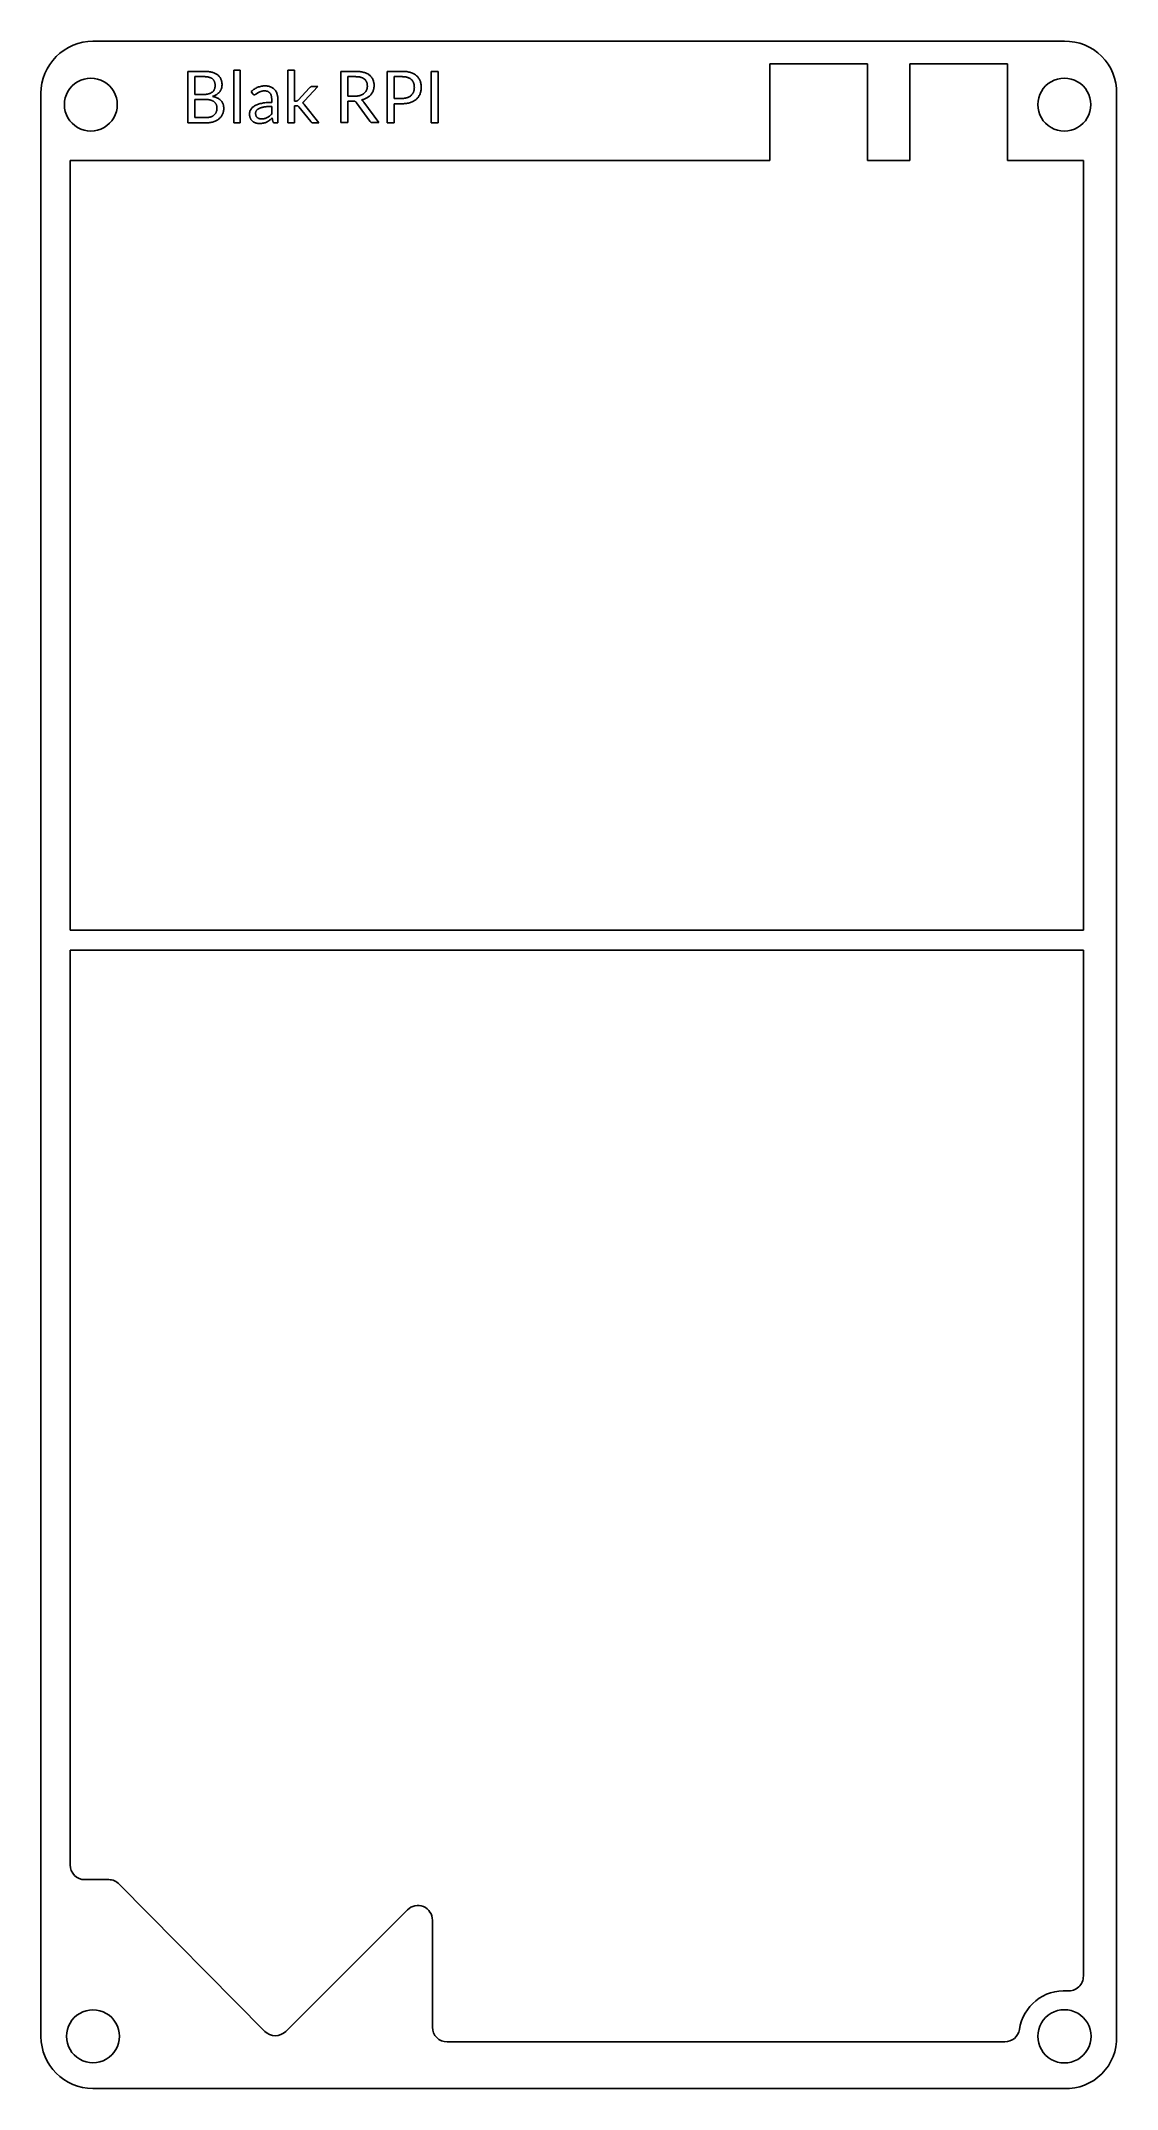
# Model space of a CAD drawing. Extents: x 5 to 78, y 154 to 293.
import ezdxf

# ---------------------------------------------------------------- set-up
doc = ezdxf.new("R2010")
doc.units = 0
doc.layers.get('0').update_dxf_attribs({"linetype": 'CONTINUOUS'})

msp = doc.modelspace()

# ---------------------------------------------------------------- linework, layer by layer
at = {"color": 1}
for p, q in [((74.790594, 293.391286), (8.750594, 293.391286)), ((54.766242, 291.869857), (54.825233, 291.868535)), ((54.766242, 285.292022), (54.766242, 291.869857)), ((54.825233, 291.86841), (61.40278, 291.86841)), ((61.40278, 291.86841), (61.40278, 285.292022)), ((64.280201, 285.292022), (64.280201, 291.85135)), ((64.280201, 291.85135), (64.339192, 291.850027)), ((64.339192, 291.849903), (70.916737, 291.849903)), ((70.916737, 291.849903), (70.916737, 285.292022)), ((5.216631, 289.857323), (5.216631, 157.774628)), ((78.331012, 157.788625), (78.331012, 289.852796)), ((10.407208, 289.088592), (10.407208, 289.088592)), ((76.58377, 289.088592), (76.58377, 289.088592)), ((7.202268, 285.292022), (54.766242, 285.292022)), ((7.202268, 232.975191), (7.202268, 285.292022)), ((61.40278, 285.292022), (64.280201, 285.292022)), ((70.916737, 285.292022), (76.095572, 285.292022)), ((76.095572, 232.975191), (76.095572, 285.292022)), ((7.202268, 232.975191), (76.095572, 232.975191)), ((76.079742, 231.616979), (7.202268, 231.616979)), ((7.202268, 231.616979), (7.202268, 169.436694)), ((76.079723, 170.767972), (76.079742, 231.616979)), ((76.079723, 170.767972), (76.079723, 161.877734)), ((8.202269, 168.436701), (9.823516, 168.436701)), ((20.438711, 158.122767), (10.534621, 168.139786)), ((30.123818, 166.385651), (21.85692, 158.118745)), ((31.830925, 165.678552), (31.830925, 158.407617)), ((10.550594, 157.788625), (10.550594, 157.788625)), ((32.830926, 157.407625), (70.738262, 157.407625)), ((76.600431, 157.788625), (76.600431, 157.788625)), ((8.750594, 154.240668), (74.78377, 154.240668))]:
    msp.add_line(p, q, dxfattribs=at)
at = {"color": 5}
for p, q in [((15.195368, 291.347038), (16.303141, 291.347038)), ((15.195368, 287.847037), (15.195368, 291.347038)), ((15.665821, 290.988062), (15.665821, 289.776524)), ((16.303141, 290.988062), (15.665821, 290.988062)), ((18.317464, 291.436782), (18.748653, 291.436782)), ((18.317464, 287.847037), (18.317464, 291.436782)), ((18.748653, 291.436782), (18.748653, 287.847037)), ((22.007468, 291.436782), (22.441464, 291.436782)), ((22.007468, 287.847037), (22.007468, 291.436782)), ((22.441464, 291.436782), (22.441464, 289.327807)), ((25.609132, 291.347038), (26.590702, 291.347038)), ((25.609132, 287.869474), (25.609132, 291.347038)), ((26.590702, 290.988062), (26.076778, 290.988062)), ((26.076778, 290.988062), (26.076778, 289.66645)), ((28.750157, 287.847037), (28.750157, 291.347038)), ((28.750157, 291.347038), (29.775198, 291.347038)), ((29.217805, 290.988062), (29.217805, 289.507295)), ((29.775198, 290.988062), (29.217805, 290.988062)), ((31.750958, 287.847037), (31.750958, 291.347038)), ((31.750958, 291.347038), (32.22071, 291.347038)), ((32.22071, 291.347038), (32.22071, 287.847037)), ((15.665821, 289.776524), (16.286314, 289.776524)), ((19.590703, 289.840326), (19.512878, 289.979148)), ((22.702981, 289.395815), (23.478421, 290.227345)), ((24.040722, 290.314986), (23.136977, 289.345336)), ((23.648093, 290.314986), (24.040722, 290.314986)), ((26.076778, 289.66645), (26.568966, 289.66645)), ((15.665821, 289.437882), (15.665821, 288.206011)), ((16.414621, 289.437882), (15.665821, 289.437882)), ((15.665821, 288.206011), (16.416724, 288.206011)), ((20.903904, 289.238063), (20.903904, 289.432275)), ((20.903904, 288.448599), (20.903904, 288.968834)), ((20.983829, 287.946597), (20.935453, 288.182174)), ((21.328081, 289.424562), (21.328081, 287.841428)), ((22.441464, 289.327807), (22.552941, 289.327807)), ((22.441464, 289.013704), (22.441464, 287.847037)), ((22.562757, 289.013704), (22.441464, 289.013704)), ((23.551338, 287.931172), (22.744348, 288.931673)), ((23.141885, 289.062782), (24.101018, 287.847037)), ((26.076778, 289.327807), (26.076778, 287.869474)), ((26.433651, 289.327807), (26.076778, 289.327807)), ((27.569467, 287.969735), (26.668526, 289.21773)), ((27.162816, 289.25489), (28.175236, 287.869474)), ((29.217805, 289.507295), (29.775198, 289.507295)), ((29.217805, 289.148319), (29.217805, 287.847037)), ((29.775198, 289.148319), (29.217805, 289.148319)), ((16.424437, 287.847037), (15.195368, 287.847037)), ((18.748653, 287.847037), (18.317464, 287.847037)), ((21.328081, 287.841428), (21.136674, 287.841428)), ((22.441464, 287.847037), (22.007468, 287.847037)), ((24.101018, 287.847037), (23.713297, 287.847037)), ((26.076778, 287.869474), (25.609132, 287.869474)), ((28.175236, 287.869474), (27.758771, 287.869474)), ((29.217805, 287.847037), (28.750157, 287.847037)), ((32.22071, 287.847037), (31.750958, 287.847037))]:
    msp.add_line(p, q, dxfattribs=at)
at = {"color": 1}
for points in [[(6.251705, 292.356212), (5.588958, 291.693465), (5.216631, 290.794588), (5.216631, 289.857323)], [(8.750594, 293.391286), (7.813329, 293.391286), (6.914451, 293.018959), (6.251705, 292.356212)], [(77.318868, 292.380519), (76.649881, 293.049141), (75.736143, 293.414441), (74.790594, 293.391286)], [(78.331012, 289.852796), (78.353652, 290.798357), (77.987855, 291.711897), (77.318868, 292.380519)], [(9.507208, 290.647438), (8.950286, 290.968977), (8.26413, 290.968977), (7.707208, 290.647438)], [(75.68377, 290.647438), (75.126848, 290.968977), (74.440692, 290.968977), (73.88377, 290.647438)], [(7.707208, 290.647438), (7.150286, 290.325899), (6.807208, 289.73167), (6.807208, 289.088592)], [(10.407208, 289.088592), (10.407208, 289.73167), (10.06413, 290.325899), (9.507208, 290.647438)], [(73.88377, 290.647438), (73.326848, 290.325899), (72.98377, 289.73167), (72.98377, 289.088592)], [(76.58377, 289.088592), (76.58377, 289.73167), (76.240692, 290.325899), (75.68377, 290.647438)], [(6.807208, 289.088592), (6.807208, 288.445514), (7.150286, 287.851285), (7.707208, 287.529746)], [(9.507208, 287.529746), (10.06413, 287.851285), (10.407208, 288.445514), (10.407208, 289.088592)], [(72.98377, 289.088592), (72.98377, 288.445514), (73.326848, 287.851285), (73.88377, 287.529746)], [(75.68377, 287.529746), (76.240692, 287.851285), (76.58377, 288.445514), (76.58377, 289.088592)], [(7.707208, 287.529746), (8.26413, 287.208207), (8.950286, 287.208207), (9.507208, 287.529746)], [(73.88377, 287.529746), (74.440692, 287.208207), (75.126848, 287.208207), (75.68377, 287.529746)], [(7.202268, 169.436694), (7.202272, 168.884412), (7.649987, 168.436701), (8.202269, 168.436701)], [(10.534621, 168.139786), (10.34677, 168.329781), (10.090698, 168.436701), (9.823516, 168.436701)], [(31.213605, 166.602426), (30.839931, 166.757205), (30.409815, 166.671649), (30.123818, 166.385651)], [(31.830925, 165.678552), (31.830922, 166.083014), (31.587279, 166.447647), (31.213605, 166.602426)], [(75.761436, 161.146118), (75.964437, 161.335271), (76.079722, 161.600266), (76.079723, 161.877734)], [(75.009192, 160.880228), (73.398726, 160.994099), (71.970589, 159.852593), (71.726795, 158.25662)], [(75.009192, 160.880228), (75.285969, 160.860658), (75.558435, 160.956964), (75.761436, 161.146118)], [(7.850594, 159.34747), (7.293672, 159.025931), (6.950594, 158.431703), (6.950594, 157.788625)], [(9.650594, 159.34747), (9.093672, 159.669009), (8.407516, 159.669009), (7.850594, 159.34747)], [(10.550594, 157.788625), (10.550594, 158.431703), (10.207516, 159.025931), (9.650594, 159.34747)], [(73.885675, 159.35599), (73.325709, 159.032693), (72.980756, 158.435217), (72.980756, 157.788625)], [(75.695512, 159.35599), (75.135547, 159.679286), (74.445641, 159.679286), (73.885675, 159.35599)], [(76.600431, 157.788625), (76.600431, 158.435217), (76.255478, 159.032693), (75.695512, 159.35599)], [(5.216631, 157.774628), (5.216632, 155.822875), (6.798841, 154.240668), (8.750594, 154.240668)], [(6.950594, 157.788625), (6.950594, 157.145546), (7.293672, 156.551318), (7.850594, 156.229779)], [(9.650594, 156.229779), (10.207516, 156.551318), (10.550594, 157.145546), (10.550594, 157.788625)], [(20.438711, 158.122767), (20.625879, 157.933479), (20.880793, 157.826629), (21.14699, 157.825884)], [(21.14699, 157.825884), (21.413187, 157.825139), (21.668696, 157.930561), (21.85692, 158.118798)], [(31.830925, 158.407617), (31.83093, 157.855335), (32.278644, 157.407624), (32.830926, 157.407625)], [(70.738262, 157.407625), (71.232237, 157.407624), (71.652203, 157.768309), (71.726795, 158.25662)], [(72.980756, 157.788625), (72.980756, 157.142032), (73.325709, 156.544556), (73.885675, 156.221259)], [(75.695512, 156.221259), (76.255478, 156.544556), (76.600431, 157.142032), (76.600431, 157.788625)], [(77.332872, 155.239322), (78.006289, 155.912874), (78.368075, 156.836895), (78.331012, 157.788625)], [(7.850594, 156.229779), (8.407516, 155.90824), (9.093672, 155.90824), (9.650594, 156.229779)], [(73.885675, 156.221259), (74.445641, 155.897963), (75.135547, 155.897963), (75.695512, 156.221259)], [(74.78377, 154.240668), (75.735507, 154.203797), (76.659455, 154.565769), (77.332872, 155.239322)]]:
    msp.add_open_spline(points, degree=3, dxfattribs=at)
at = {"color": 5}
for points in [[(16.303141, 291.347038), (16.354581, 291.346244), (16.406024, 291.345451), (16.457388, 291.342831)], [(16.397103, 290.985975), (16.365821, 290.987562), (16.334486, 290.987827), (16.303152, 290.988091)], [(16.484042, 290.978963), (16.455126, 290.982085), (16.426135, 290.984572), (16.397103, 290.985975)], [(16.457388, 291.342831), (16.505397, 291.34045), (16.553339, 291.336402), (16.601117, 291.330899)], [(16.565372, 290.967745), (16.538411, 290.972454), (16.51126, 290.976), (16.484042, 290.978963)], [(16.639691, 290.951605), (16.615138, 290.958008), (16.590344, 290.963353), (16.565372, 290.967745)], [(16.601117, 291.330899), (16.645266, 291.325845), (16.689277, 291.319522), (16.73293, 291.311267)], [(16.708401, 290.930571), (16.685832, 290.938614), (16.662879, 290.945573), (16.639691, 290.951605)], [(16.73293, 291.311267), (16.773708, 291.303567), (16.814176, 291.294174), (16.854223, 291.283223)], [(16.854223, 291.283223), (16.891598, 291.27301), (16.928608, 291.261448), (16.965002, 291.248166)], [(16.965002, 291.248166), (16.999056, 291.235731), (17.032571, 291.221787), (17.06526, 291.2061)], [(17.06526, 291.2061), (17.096015, 291.191336), (17.126038, 291.175022), (17.155004, 291.15702)], [(17.155004, 291.15702), (17.182381, 291.140007), (17.208812, 291.121486), (17.234231, 291.101632)], [(17.234231, 291.101632), (17.258784, 291.08245), (17.282401, 291.062021), (17.304343, 291.039934)], [(17.304343, 291.039934), (17.325721, 291.018423), (17.345499, 290.995335), (17.363938, 290.971224)], [(17.363938, 290.971224), (17.382273, 290.947253), (17.399275, 290.922271), (17.41442, 290.896204)], [(26.590702, 291.347038), (26.643785, 291.346244), (26.696866, 291.345715), (26.749857, 291.342831)], [(26.68887, 290.985247), (26.656168, 290.986834), (26.623441, 290.987364), (26.590712, 290.988052)], [(26.780715, 290.978235), (26.750195, 290.981622), (26.719543, 290.983818), (26.68887, 290.985247)], [(26.749857, 291.342831), (26.799273, 291.340185), (26.848607, 291.335899), (26.897793, 291.330211)], [(26.866252, 290.965615), (26.837899, 290.970827), (26.809364, 290.97506), (26.780715, 290.978235)], [(26.945479, 290.948099), (26.919312, 290.954952), (26.892861, 290.96072), (26.866252, 290.965615)], [(26.897793, 291.330211), (26.943582, 291.324919), (26.989244, 291.318463), (27.034511, 291.309864)], [(27.034511, 291.309864), (27.076728, 291.301847), (27.118604, 291.291952), (27.160011, 291.280419)], [(27.160011, 291.280419), (27.198828, 291.269597), (27.237235, 291.257321), (27.274996, 291.243258)], [(27.274996, 291.243258), (27.310236, 291.230135), (27.344915, 291.215493), (27.378763, 291.199088)], [(27.378763, 291.199088), (27.410974, 291.183478), (27.44243, 291.166277), (27.472711, 291.147204)], [(27.472711, 291.147204), (27.501644, 291.128974), (27.529504, 291.109056), (27.556145, 291.087609)], [(27.556145, 291.087609), (27.581677, 291.067051), (27.606101, 291.045101), (27.629062, 291.021704)], [(27.629062, 291.021704), (27.651578, 290.998738), (27.672718, 290.974407), (27.692165, 290.948787)], [(29.775198, 291.347038), (29.828276, 291.34598), (29.881354, 291.345186), (29.93435, 291.342117)], [(29.875467, 290.985247), (29.842087, 290.987099), (29.808646, 290.987628), (29.775208, 290.988052)], [(29.969418, 290.976145), (29.938242, 290.980458), (29.906881, 290.983474), (29.875467, 290.985247)], [(29.93435, 291.342117), (29.984041, 291.339339), (30.033661, 291.334788), (30.08299, 291.328094)], [(30.056357, 290.96072), (30.027584, 290.966964), (29.99858, 290.972124), (29.969418, 290.976145)], [(30.136986, 290.939686), (30.110464, 290.947967), (30.083511, 290.95482), (30.056357, 290.96072)], [(30.08299, 291.328094), (30.12934, 291.321823), (30.175433, 291.313648), (30.22111, 291.303541)], [(30.22111, 291.303541), (30.263859, 291.294095), (30.306245, 291.282983), (30.348013, 291.269888)], [(30.348013, 291.269888), (30.387671, 291.257453), (30.426771, 291.243205), (30.465101, 291.227118)], [(30.465101, 291.227118), (30.501164, 291.211984), (30.536541, 291.195215), (30.570969, 291.176639)], [(30.570969, 291.176639), (30.604042, 291.158779), (30.636236, 291.139277), (30.667023, 291.117745)], [(30.667023, 291.117745), (30.696614, 291.097055), (30.724906, 291.074491), (30.751859, 291.050438)], [(30.751859, 291.050438), (30.778265, 291.026863), (30.803384, 291.001868), (30.826879, 290.975418)], [(30.826879, 290.975418), (30.849977, 290.949409), (30.871525, 290.921974), (30.891382, 290.893386)], [(16.286314, 289.776524), (16.318357, 289.777054), (16.350401, 289.777583), (16.382368, 289.779329)], [(16.382368, 289.779329), (16.412123, 289.781181), (16.441809, 289.784039), (16.471411, 289.787743)], [(16.471411, 289.787743), (16.499144, 289.791209), (16.526801, 289.795363), (16.554143, 289.801078)], [(16.554143, 289.801078), (16.579676, 289.806396), (16.604914, 289.81309), (16.629864, 289.82071)], [(16.629864, 289.82071), (16.653545, 289.827959), (16.676976, 289.836056), (16.699976, 289.845237)], [(16.699976, 289.845237), (16.721434, 289.853809), (16.742548, 289.863334), (16.763077, 289.873984)], [(16.770099, 290.90533), (16.749938, 290.914722), (16.729337, 290.92311), (16.708401, 290.930571)], [(16.763077, 289.873984), (16.782788, 289.884197), (16.801994, 289.895441), (16.820568, 289.907636)], [(16.825487, 290.875884), (16.807627, 290.886785), (16.789067, 290.896495), (16.770099, 290.90533)], [(16.820568, 289.907636), (16.838057, 289.919119), (16.854977, 289.931449), (16.871051, 289.944797)], [(16.874567, 290.841528), (16.85893, 290.853963), (16.842534, 290.865473), (16.825487, 290.875884)], [(16.871051, 289.944797), (16.88682, 289.957894), (16.901769, 289.972001), (16.915921, 289.986863)], [(16.954484, 289.670654), (16.928158, 289.660679), (16.901359, 289.652001), (16.874556, 289.643312)], [(16.874556, 289.643312), (16.905486, 289.636645), (16.936416, 289.629951), (16.967105, 289.622278)], [(16.918035, 290.802266), (16.904462, 290.816316), (16.889868, 290.829368), (16.874567, 290.841528)], [(16.915921, 289.986863), (16.929653, 290.001283), (16.94265, 290.01643), (16.954484, 290.032437)], [(16.955196, 290.758094), (16.943766, 290.773599), (16.93141, 290.788421), (16.918035, 290.802266)], [(16.954484, 290.032437), (16.966364, 290.048498), (16.97708, 290.065428), (16.986734, 290.082917)], [(17.028803, 289.702206), (17.004356, 289.690908), (16.979641, 289.680192), (16.954484, 289.670654)], [(16.986745, 290.709017), (16.977299, 290.726029), (16.966743, 290.742415), (16.955196, 290.758094)], [(16.967105, 289.622278), (16.996095, 289.615028), (17.024874, 289.606852), (17.053341, 289.597724)], [(16.986734, 290.082917), (16.996392, 290.100406), (17.005017, 290.118451), (17.01269, 290.136903)], [(17.012701, 290.65433), (17.005186, 290.673062), (16.996561, 290.691372), (16.986745, 290.709017)], [(17.01269, 290.136903), (17.020469, 290.155688), (17.027242, 290.1749), (17.03301, 290.194397)], [(17.033021, 290.594031), (17.027279, 290.614457), (17.020585, 290.634632), (17.012701, 290.65433)], [(17.097513, 289.736562), (17.075076, 289.724232), (17.05206, 289.712961), (17.028803, 289.702206)], [(17.03301, 290.194397), (17.038963, 290.214452), (17.043858, 290.234825), (17.047721, 290.255394)], [(17.047731, 290.529529), (17.043948, 290.551251), (17.038974, 290.572791), (17.033021, 290.594031)], [(17.047721, 290.255394), (17.05161, 290.276031), (17.054441, 290.296875), (17.056135, 290.317793)], [(17.056145, 290.459417), (17.054558, 290.482912), (17.05178, 290.506333), (17.047731, 290.529529)], [(17.053341, 289.597724), (17.080521, 289.58902), (17.107416, 289.579442), (17.13397, 289.56898)], [(17.056135, 290.317793), (17.057987, 290.339701), (17.058516, 290.361703), (17.058939, 290.383698)], [(17.05895, 290.383696), (17.058421, 290.408963), (17.057891, 290.434218), (17.056145, 290.459417)], [(17.161314, 289.775122), (17.140545, 289.761443), (17.119296, 289.748516), (17.097513, 289.736562)], [(17.13397, 289.56898), (17.159105, 289.559085), (17.183931, 289.548395), (17.208289, 289.536727)], [(17.220208, 289.817191), (17.201158, 289.802374), (17.18147, 289.788399), (17.161314, 289.775122)], [(17.273495, 289.862062), (17.256271, 289.846478), (17.238541, 289.831447), (17.220208, 289.817191)], [(17.321872, 289.909036), (17.306341, 289.892764), (17.290164, 289.877151), (17.273495, 289.862062)], [(17.36534, 289.958817), (17.351661, 289.94154), (17.337082, 289.924979), (17.321872, 289.909036)], [(17.403202, 290.0114), (17.391349, 289.993356), (17.378754, 289.975745), (17.36534, 289.958817)], [(17.436153, 290.066087), (17.425887, 290.047434), (17.414907, 290.029194), (17.403202, 290.0114)], [(17.41442, 290.896204), (17.429766, 290.869799), (17.443183, 290.842303), (17.455084, 290.814173)], [(17.464199, 290.12288), (17.455785, 290.103512), (17.44634, 290.084597), (17.436153, 290.066087)], [(17.455084, 290.814173), (17.467202, 290.78555), (17.477732, 290.756282), (17.486636, 290.726532)], [(17.486636, 290.181773), (17.479968, 290.161824), (17.472586, 290.142139), (17.464199, 290.12288)], [(17.486636, 290.726532), (17.495737, 290.696116), (17.503172, 290.665196), (17.509072, 290.633983)], [(17.516782, 290.304469), (17.510591, 290.262847), (17.500008, 290.221771), (17.486636, 290.181773)], [(17.509072, 290.633983), (17.515263, 290.601286), (17.519761, 290.568266), (17.522381, 290.535125)], [(17.526598, 290.431373), (17.524746, 290.388887), (17.523026, 290.3464), (17.516782, 290.304469)], [(17.522381, 290.535125), (17.525132, 290.500623), (17.525847, 290.465992), (17.526588, 290.43136)], [(19.512878, 289.979148), (19.546925, 290.009718), (19.580974, 290.040288), (19.616643, 290.068892)], [(19.613838, 289.808777), (19.605318, 289.81862), (19.598016, 289.829468), (19.590713, 289.840326)], [(19.642585, 289.782822), (19.631922, 289.790256), (19.622265, 289.799014), (19.613838, 289.808777)], [(19.616643, 290.068892), (19.651247, 290.096644), (19.687379, 290.122547), (19.724616, 290.146716)], [(19.678341, 289.765306), (19.665641, 289.768931), (19.653549, 289.775175), (19.642585, 289.782822)], [(19.719007, 289.759697), (19.705222, 289.760755), (19.691443, 289.761549), (19.678341, 289.765306)], [(19.775096, 289.769539), (19.757237, 289.763666), (19.738118, 289.761708), (19.719007, 289.759723)], [(19.724616, 290.146716), (19.760748, 290.170185), (19.797922, 290.191994), (19.836093, 290.21192)], [(19.831886, 289.799689), (19.813842, 289.787756), (19.795271, 289.776167), (19.775096, 289.769539)], [(19.894288, 289.842456), (19.873545, 289.828195), (19.853103, 289.81372), (19.831886, 289.799689)], [(19.836093, 290.21192), (19.873741, 290.231579), (19.912359, 290.24938), (19.95178, 290.265207)], [(19.967205, 289.890134), (19.942413, 289.874973), (19.918162, 289.858871), (19.894288, 289.842456)], [(19.95178, 290.265207), (19.991237, 290.281056), (20.031501, 290.294909), (20.072371, 290.306572)], [(20.053443, 289.937809), (20.023998, 289.923204), (19.995251, 289.907279), (19.967205, 289.890134)], [(20.153702, 289.980576), (20.119433, 289.968458), (20.086013, 289.953957), (20.053443, 289.937809)], [(20.072371, 290.306572), (20.114136, 290.318478), (20.156538, 290.328109), (20.199276, 290.33602)], [(20.210492, 289.998092), (20.191336, 289.993065), (20.172387, 289.987165), (20.153702, 289.980576)], [(20.199276, 290.33602), (20.24361, 290.344222), (20.288306, 290.350572), (20.33319, 290.35425)], [(20.274296, 290.0114), (20.252812, 290.00812), (20.231516, 290.003595), (20.210492, 289.998092)], [(20.343707, 290.018412), (20.320477, 290.017089), (20.297286, 290.014919), (20.274296, 290.0114)], [(20.33319, 290.35425), (20.379563, 290.358034), (20.426138, 290.358933), (20.472712, 290.359859)], [(20.419428, 290.021216), (20.394187, 290.020687), (20.368927, 290.019893), (20.343707, 290.018412)], [(20.477618, 290.019129), (20.45825, 290.020452), (20.438843, 290.020981), (20.419425, 290.021245)], [(20.472712, 290.359859), (20.506172, 290.359065), (20.539628, 290.358272), (20.572974, 290.355652)], [(20.532305, 290.012117), (20.514234, 290.015451), (20.495946, 290.017779), (20.477618, 290.019129)], [(20.582787, 290.000211), (20.566145, 290.005), (20.549317, 290.008995), (20.532305, 290.012117)], [(20.572974, 290.355652), (20.604703, 290.353271), (20.636331, 290.348958), (20.667626, 290.343032)], [(20.629761, 289.984072), (20.614442, 289.990342), (20.598707, 289.995634), (20.582787, 290.000211)], [(20.67323, 289.963037), (20.659207, 289.970948), (20.644668, 289.977986), (20.629761, 289.984072)], [(20.667626, 290.343032), (20.697439, 290.337396), (20.726948, 290.330147), (20.755965, 290.321309)], [(20.713195, 289.937082), (20.700416, 289.946554), (20.687081, 289.955205), (20.67323, 289.963037)], [(20.748953, 289.906932), (20.737709, 289.917727), (20.725723, 289.927781), (20.713195, 289.937082)], [(20.781203, 289.871878), (20.771123, 289.884181), (20.760407, 289.895928), (20.748953, 289.906932)], [(20.755965, 290.321309), (20.78405, 290.312737), (20.811675, 290.302656), (20.838697, 290.29116)], [(20.80995, 289.832613), (20.801113, 289.846213), (20.791482, 289.85932), (20.781203, 289.871878)], [(20.835192, 289.788444), (20.827598, 289.803631), (20.819184, 289.818392), (20.80995, 289.832613)], [(20.856226, 289.740067), (20.850061, 289.756551), (20.843076, 289.772709), (20.835192, 289.788444)], [(20.838697, 290.29116), (20.864785, 290.280074), (20.890294, 290.267665), (20.91512, 290.254002)], [(20.873054, 289.687482), (20.868185, 289.705235), (20.862682, 289.722822), (20.856226, 289.740067)], [(20.886362, 289.630691), (20.882605, 289.649768), (20.878186, 289.668723), (20.873054, 289.687482)], [(20.896178, 289.568993), (20.893532, 289.589684), (20.890384, 289.610255), (20.886362, 289.630691)], [(20.901787, 289.503088), (20.900729, 289.525101), (20.89885, 289.547102), (20.896178, 289.568993)], [(20.91512, 290.254002), (20.939514, 290.240588), (20.963221, 290.225914), (20.985933, 290.20983)], [(20.985933, 290.20983), (21.008184, 290.194061), (21.029494, 290.17694), (21.049737, 290.158649)], [(21.049737, 290.158649), (21.069978, 290.140366), (21.08917, 290.120901), (21.107228, 290.100456)], [(21.107228, 290.100456), (21.125405, 290.079872), (21.142434, 290.058292), (21.158409, 290.035954)], [(21.158409, 290.035954), (21.174575, 290.013358), (21.189638, 289.990011), (21.203283, 289.965842)], [(21.203283, 289.965842), (21.217358, 289.940892), (21.229924, 289.915081), (21.241142, 289.888718)], [(21.241142, 289.888718), (21.252757, 289.861421), (21.262944, 289.833532), (21.271992, 289.805285)], [(21.271992, 289.805285), (21.281385, 289.775956), (21.289587, 289.74624), (21.296519, 289.716242)], [(21.296519, 289.716242), (21.30361, 289.685648), (21.309404, 289.654761), (21.314035, 289.623693)], [(21.314035, 289.623693), (21.31885, 289.591364), (21.322422, 289.558838), (21.324565, 289.526237)], [(23.478421, 290.227345), (23.490301, 290.239569), (23.502155, 290.251793), (23.514881, 290.263104)], [(23.514881, 290.263104), (23.526232, 290.273211), (23.538244, 290.282604), (23.551338, 290.290446)], [(23.551338, 290.290446), (23.564673, 290.298463), (23.57913, 290.304866), (23.594108, 290.308676)], [(23.594108, 290.308676), (23.611623, 290.313147), (23.629856, 290.314073), (23.648093, 290.314999)], [(26.568966, 289.66645), (26.602417, 289.666714), (26.635869, 289.667244), (26.669227, 289.669254)], [(26.669227, 289.669254), (26.700411, 289.671106), (26.731513, 289.674705), (26.762477, 289.67907)], [(26.762477, 289.67907), (26.791862, 289.683224), (26.821125, 289.688172), (26.850115, 289.694496)], [(26.850115, 289.694496), (26.877542, 289.700475), (26.904722, 289.707645), (26.931445, 289.716244)], [(26.931445, 289.716244), (26.956872, 289.72442), (26.981878, 289.733839), (27.006465, 289.74429)], [(27.018395, 290.925663), (26.994451, 290.934235), (26.970085, 290.941644), (26.945479, 290.948099)], [(27.006465, 289.74429), (27.029854, 289.754239), (27.052873, 289.765086), (27.075178, 289.777241)], [(27.085002, 290.898321), (27.063226, 290.908454), (27.040999, 290.917582), (27.018395, 290.925663)], [(27.075178, 289.777241), (27.096371, 289.788777), (27.11691, 289.801504), (27.136876, 289.815103)], [(27.146001, 290.866068), (27.12629, 290.877948), (27.105864, 290.888611), (27.085002, 290.898321)], [(27.136876, 289.815103), (27.156323, 289.828359), (27.175232, 289.842443), (27.192965, 289.857871)], [(27.199987, 290.828907), (27.182762, 290.842375), (27.164715, 290.854784), (27.146001, 290.866068)], [(27.192965, 289.857871), (27.210295, 289.872952), (27.226495, 289.889292), (27.242042, 289.906247)], [(27.247662, 290.786841), (27.232607, 290.801764), (27.216687, 290.815842), (27.199987, 290.828907)], [(27.242042, 289.906247), (27.257441, 289.923022), (27.272186, 289.940415), (27.285513, 289.958833)], [(27.289731, 290.739867), (27.276713, 290.756377), (27.262606, 290.772038), (27.247662, 290.786841)], [(27.285513, 289.958833), (27.29861, 289.976957), (27.310358, 289.996062), (27.321269, 290.015623)], [(27.324786, 290.688683), (27.314282, 290.70649), (27.302534, 290.723608), (27.289731, 290.739867)], [(27.321269, 290.015623), (27.332329, 290.035467), (27.342568, 290.055742), (27.351419, 290.07662)], [(27.353533, 290.631893), (27.345092, 290.651367), (27.335567, 290.670403), (27.324786, 290.688683)], [(27.351419, 290.07662), (27.360414, 290.09784), (27.367981, 290.119697), (27.374543, 290.141824)], [(27.375969, 290.570896), (27.369646, 290.59164), (27.362158, 290.611999), (27.353533, 290.631893)], [(27.443277, 289.585821), (27.418406, 289.569178), (27.392913, 289.553518), (27.366854, 289.538844)], [(27.374543, 290.141824), (27.381264, 290.164446), (27.386926, 290.187367), (27.391371, 290.210534)], [(27.392082, 290.50429), (27.387955, 290.52678), (27.38261, 290.549034), (27.375969, 290.570896)], [(27.391371, 290.210534), (27.395948, 290.234399), (27.399202, 290.258537), (27.401187, 290.282752)], [(27.401184, 290.433477), (27.399332, 290.45721), (27.396369, 290.480866), (27.392082, 290.50429)], [(27.404703, 290.357756), (27.403909, 290.383024), (27.403115, 290.408283), (27.401184, 290.433477)], [(27.401187, 290.282752), (27.403303, 290.307702), (27.403965, 290.332737), (27.404706, 290.357772)], [(27.51409, 289.637703), (27.491335, 289.619288), (27.467613, 289.602095), (27.443277, 289.585821)], [(27.577891, 289.694493), (27.557413, 289.674702), (27.536217, 289.65562), (27.51409, 289.637703)], [(27.636084, 289.75549), (27.617669, 289.73427), (27.598113, 289.714032), (27.577891, 289.694493)], [(27.687969, 289.821398), (27.671644, 289.79867), (27.654419, 289.776601), (27.636084, 289.75549)], [(27.73354, 289.890809), (27.719385, 289.867023), (27.704119, 289.84389), (27.687969, 289.821398)], [(27.692165, 290.948787), (27.711347, 290.92352), (27.728876, 290.897022), (27.744748, 290.869561)], [(27.772802, 289.964426), (27.760922, 289.939264), (27.747772, 289.914708), (27.73354, 289.890809)], [(27.744748, 290.869561), (27.760702, 290.841941), (27.774985, 290.813352), (27.787515, 290.784023)], [(27.805055, 290.042251), (27.79553, 290.015819), (27.784814, 289.989824), (27.772802, 289.964426)], [(27.787515, 290.784023), (27.800215, 290.7543), (27.811116, 290.72382), (27.820469, 290.692877)], [(27.830296, 290.123581), (27.823126, 290.096109), (27.814685, 290.068963), (27.805055, 290.042251)], [(27.820469, 290.692877), (27.830074, 290.661064), (27.838038, 290.628761), (27.844308, 290.596122)], [(27.848526, 290.208414), (27.843604, 290.179895), (27.837598, 290.151571), (27.830296, 290.123581)], [(27.844308, 290.596122), (27.850817, 290.562281), (27.855474, 290.528081), (27.858331, 290.49376)], [(27.859744, 290.296055), (27.857363, 290.266702), (27.853553, 290.237458), (27.848526, 290.208414)], [(27.858331, 290.49376), (27.861294, 290.458088), (27.862273, 290.422288), (27.863226, 290.386487)], [(27.863236, 290.3865), (27.862707, 290.356314), (27.862178, 290.326128), (27.859744, 290.296055)], [(30.050036, 289.538119), (30.077055, 289.544919), (30.103665, 289.553333), (30.129964, 289.562672)], [(30.129964, 289.562672), (30.155205, 289.571615), (30.180137, 289.581378), (30.204283, 289.592819)], [(30.211305, 290.912341), (30.187016, 290.922713), (30.16219, 290.931814), (30.136986, 290.939686)], [(30.204283, 289.592819), (30.227328, 289.603746), (30.249648, 289.616182), (30.27159, 289.629279)], [(30.278612, 290.87939), (30.256837, 290.89164), (30.234297, 290.902541), (30.211305, 290.912341)], [(30.27159, 289.629279), (30.292783, 289.641926), (30.313601, 289.655155), (30.333289, 289.669942)], [(30.339609, 290.840126), (30.32011, 290.85444), (30.299702, 290.867539), (30.278612, 290.87939)], [(30.333289, 289.669942), (30.352497, 289.684362), (30.370619, 289.700264), (30.387978, 289.716919)], [(30.394299, 290.794554), (30.377048, 290.810852), (30.358755, 290.826076), (30.339609, 290.840126)], [(30.387978, 289.716919), (30.405176, 289.733429), (30.421625, 289.750661), (30.437055, 289.768801)], [(30.441974, 290.744074), (30.426972, 290.761722), (30.411129, 290.778652), (30.394299, 290.794554)], [(30.437055, 289.768801), (30.452428, 289.786872), (30.466768, 289.805806), (30.479823, 289.825591)], [(30.48404, 290.688683), (30.471181, 290.707972), (30.456997, 290.726389), (30.441974, 290.744074)], [(30.479823, 289.825591), (30.49292, 289.845435), (30.50472, 289.866131), (30.515581, 289.887292)], [(30.519097, 290.628388), (30.508541, 290.649131), (30.496952, 290.669342), (30.48404, 290.688683)], [(30.515581, 289.887292), (30.52672, 289.908988), (30.536907, 289.931179), (30.54573, 289.953898)], [(30.547844, 290.563885), (30.539431, 290.585872), (30.5298, 290.607393), (30.519097, 290.628388)], [(30.54573, 289.953898), (30.554726, 289.977049), (30.562293, 290.000746), (30.568855, 290.024712)], [(30.570281, 290.494474), (30.563958, 290.517969), (30.556549, 290.541173), (30.547844, 290.563885)], [(30.568855, 290.024712), (30.575575, 290.049212), (30.581238, 290.074014), (30.585683, 290.09903)], [(30.586394, 290.420155), (30.582267, 290.445185), (30.576869, 290.469979), (30.570281, 290.494474)], [(30.585683, 290.09903), (30.590233, 290.124563), (30.593488, 290.150315), (30.595499, 290.176154)], [(30.595496, 290.340928), (30.593644, 290.36745), (30.590707, 290.393919), (30.586394, 290.420155)], [(30.599015, 290.257495), (30.598221, 290.285326), (30.597427, 290.313155), (30.595496, 290.340928)], [(30.595499, 290.176154), (30.597615, 290.203207), (30.598303, 290.230346), (30.599018, 290.257484)], [(30.880164, 289.620875), (30.85942, 289.591538), (30.836846, 289.563508), (30.812856, 289.53674)], [(30.936954, 289.712022), (30.91965, 289.680653), (30.900828, 289.650117), (30.880164, 289.620875)], [(30.891382, 290.893386), (30.911385, 290.864592), (30.92967, 290.834617), (30.946069, 290.803642)], [(30.984632, 289.810179), (30.970556, 289.776628), (30.954538, 289.743896), (30.936954, 289.712022)], [(30.946069, 290.803642), (30.962658, 290.772294), (30.977329, 290.739925), (30.990241, 290.706887)], [(31.02179, 289.914645), (31.011233, 289.879204), (30.99893, 289.844268), (30.984632, 289.810179)], [(30.990241, 290.706887), (31.003417, 290.673142), (31.014794, 290.638698), (31.024595, 290.603821)], [(31.048433, 290.024021), (31.041475, 289.987133), (31.032506, 289.950628), (31.02179, 289.914645)], [(31.024595, 290.603821), (31.034728, 290.567787), (31.043195, 290.531288), (31.049836, 290.494447)], [(31.063859, 290.139004), (31.06071, 290.100459), (31.05563, 290.062036), (31.048433, 290.024021)], [(31.049836, 290.494447), (31.056688, 290.4564), (31.06161, 290.417991), (31.064547, 290.379462)], [(31.069468, 290.258897), (31.06841, 290.218889), (31.067087, 290.178882), (31.063859, 290.139004)], [(31.064547, 290.379462), (31.067616, 290.339349), (31.068542, 290.299111), (31.069468, 290.25887)], [(16.507868, 289.435066), (16.476806, 289.436654), (16.445712, 289.437183), (16.414621, 289.437871)], [(16.416724, 288.206011), (16.448998, 288.20654), (16.481272, 288.206804), (16.513477, 288.208815)], [(16.594807, 289.428055), (16.565925, 289.431415), (16.536911, 289.433638), (16.507868, 289.435066)], [(16.513477, 288.208815), (16.543724, 288.210667), (16.573908, 288.21371), (16.603922, 288.217917)], [(16.676137, 289.415434), (16.649198, 289.420647), (16.622062, 289.42488), (16.594807, 289.428055)], [(16.603922, 288.217917), (16.631441, 288.221806), (16.658818, 288.226648), (16.685953, 288.232654)], [(16.751157, 289.397919), (16.726419, 289.404798), (16.701358, 289.410566), (16.676137, 289.415434)], [(16.685953, 288.232654), (16.711486, 288.23829), (16.736796, 288.244957), (16.761675, 288.253001)], [(16.819867, 289.375482), (16.797351, 289.384055), (16.774383, 289.391463), (16.751157, 289.397919)], [(16.761675, 288.253001), (16.784984, 288.260515), (16.807903, 288.26922), (16.830384, 288.27893)], [(16.882269, 289.34814), (16.861923, 289.358274), (16.841097, 289.367402), (16.819867, 289.375482)], [(16.830384, 288.27893), (16.851895, 288.288217), (16.872985, 288.298456), (16.893485, 288.30978)], [(16.939059, 289.315887), (16.920803, 289.327741), (16.901764, 289.338404), (16.882269, 289.34814)], [(16.893485, 288.30978), (16.912799, 288.320443), (16.931566, 288.332085), (16.949576, 288.344838)], [(16.989539, 289.278729), (16.973399, 289.292011), (16.956583, 289.3045), (16.939059, 289.315887)], [(16.949576, 288.344838), (16.966959, 288.357141), (16.983626, 288.370449), (16.999355, 288.3848)], [(17.034412, 289.237362), (17.020363, 289.252073), (17.005263, 289.265783), (16.989539, 289.278729)], [(16.999355, 288.3848), (17.014754, 288.39885), (17.029245, 288.413873), (17.042826, 288.429674)], [(17.072973, 289.19179), (17.060908, 289.207639), (17.048155, 289.222976), (17.034412, 289.237362)], [(17.042826, 288.429674), (17.056082, 288.445099), (17.068464, 288.461265), (17.079984, 288.47805)], [(17.105927, 289.143411), (17.095978, 289.160185), (17.084813, 289.176243), (17.072973, 289.19179)], [(17.079984, 288.47805), (17.091546, 288.49493), (17.102262, 288.512425), (17.111536, 288.530633)], [(17.132567, 289.090828), (17.124683, 289.108846), (17.115925, 289.126507), (17.105927, 289.143411)], [(17.111536, 288.530633), (17.120902, 288.548995), (17.128813, 288.568093), (17.136063, 288.587426)], [(17.153602, 289.034739), (17.147702, 289.053815), (17.140584, 289.072511), (17.132567, 289.090828)], [(17.136063, 288.587426), (17.143497, 288.607243), (17.150244, 288.627307), (17.155695, 288.647722)], [(17.168339, 288.975141), (17.164397, 288.99525), (17.159661, 289.015191), (17.153602, 289.034739)], [(17.155695, 288.647722), (17.161251, 288.668492), (17.165458, 288.6896), (17.16903, 288.710822)], [(17.177441, 288.912041), (17.175589, 288.933207), (17.172414, 288.95426), (17.168339, 288.975141)], [(17.16903, 288.710822), (17.172707, 288.732677), (17.175697, 288.754661), (17.177443, 288.776728)], [(17.180245, 288.845435), (17.179716, 288.867686), (17.179452, 288.889914), (17.177441, 288.912041)], [(17.177443, 288.776728), (17.179296, 288.799561), (17.179825, 288.822503), (17.180248, 288.845437)], [(17.208289, 289.536727), (17.231678, 289.525509), (17.254633, 289.513391), (17.277001, 289.50027)], [(17.277001, 289.50027), (17.298591, 289.487597), (17.319625, 289.473997), (17.340101, 289.459604)], [(17.397579, 288.19199), (17.374296, 288.167543), (17.349693, 288.144408), (17.323962, 288.12258)], [(17.340101, 289.459604), (17.359866, 289.445687), (17.379127, 289.431032), (17.397593, 289.415434)], [(17.461381, 288.26701), (17.441617, 288.24079), (17.42023, 288.215776), (17.397579, 288.19199)], [(17.397593, 289.415434), (17.415399, 289.40038), (17.432491, 289.384467), (17.448774, 289.367756)], [(17.448774, 289.367756), (17.46486, 289.351246), (17.480143, 289.333993), (17.494348, 289.315874)], [(17.516068, 288.349042), (17.499346, 288.320723), (17.481172, 288.29326), (17.461381, 288.26701)], [(17.494348, 289.315874), (17.508424, 289.297909), (17.521439, 289.27911), (17.53361, 289.259785)], [(17.561642, 288.43668), (17.548122, 288.406642), (17.532821, 288.377413), (17.516068, 288.349042)], [(17.53361, 289.259785), (17.545781, 289.240471), (17.557105, 289.220624), (17.567265, 289.20019)], [(17.597398, 288.530631), (17.587344, 288.498656), (17.575411, 288.46725), (17.561642, 288.43668)], [(17.567265, 289.20019), (17.577557, 289.179474), (17.586685, 289.158132), (17.594607, 289.136386)], [(17.594607, 289.136386), (17.602756, 289.114082), (17.609662, 289.091349), (17.615641, 289.068378)], [(17.622639, 288.62949), (17.615866, 288.596128), (17.607611, 288.563087), (17.597398, 288.530631)], [(17.615641, 289.068378), (17.621806, 289.044777), (17.626992, 289.020917), (17.631066, 288.996863)], [(17.638065, 288.732555), (17.634942, 288.697972), (17.629571, 288.663565), (17.622639, 288.62949)], [(17.631066, 288.996863), (17.635326, 288.971781), (17.638395, 288.9465), (17.640168, 288.921142)], [(17.642986, 288.841228), (17.642192, 288.80494), (17.641398, 288.768652), (17.638065, 288.732555)], [(17.640168, 288.921142), (17.64202, 288.894552), (17.642549, 288.867884), (17.642973, 288.841214)], [(19.39789, 288.384787), (19.395774, 288.412076), (19.395086, 288.439447), (19.394371, 288.466818)], [(19.394387, 288.466829), (19.395181, 288.491462), (19.396239, 288.516084), (19.399308, 288.540447)], [(19.407706, 288.307664), (19.403103, 288.333196), (19.399875, 288.358948), (19.39789, 288.384787)], [(19.399308, 288.540447), (19.402483, 288.564841), (19.40796, 288.588953), (19.414734, 288.612662)], [(19.424534, 288.236851), (19.417549, 288.260107), (19.412019, 288.283772), (19.407706, 288.307664)], [(19.414734, 288.612662), (19.421533, 288.636501), (19.429656, 288.659951), (19.439261, 288.682774)], [(19.448373, 288.171647), (19.439192, 288.192893), (19.431201, 288.214681), (19.424534, 288.236851)], [(19.439261, 288.682774), (19.449341, 288.706666), (19.461062, 288.729891), (19.474318, 288.752185)], [(19.477821, 288.112052), (19.467026, 288.131419), (19.457157, 288.151292), (19.448373, 288.171647)], [(19.474318, 288.752185), (19.488156, 288.775442), (19.503668, 288.797683), (19.520591, 288.818794)], [(19.520591, 288.818794), (19.538503, 288.841124), (19.558, 288.862204), (19.578786, 288.881894)], [(19.578786, 288.881894), (19.60109, 288.903008), (19.624879, 288.922553), (19.649599, 288.940788)], [(19.649599, 288.940788), (19.676216, 288.96042), (19.703913, 288.978552), (19.732332, 288.995474)], [(19.732332, 288.995474), (19.763518, 289.014048), (19.795572, 289.031167), (19.828383, 289.046658)], [(19.812241, 288.545352), (19.80986, 288.528419), (19.809304, 288.5113), (19.808749, 288.494171)], [(19.808751, 288.494174), (19.80928, 288.478034), (19.809545, 288.461887), (19.810868, 288.445795)], [(19.810868, 288.445795), (19.811926, 288.431004), (19.813858, 288.416246), (19.816477, 288.401625)], [(19.823459, 288.593728), (19.818432, 288.577933), (19.814516, 288.561735), (19.812241, 288.545352)], [(19.816477, 288.401625), (19.818858, 288.387655), (19.822166, 288.37382), (19.826293, 288.360257)], [(19.841689, 288.639303), (19.834466, 288.624592), (19.828434, 288.609352), (19.823459, 288.593728)], [(19.826293, 288.360257), (19.830209, 288.347372), (19.834945, 288.334752), (19.840316, 288.322398)], [(19.828383, 289.046658), (19.864107, 289.063512), (19.900726, 289.078456), (19.937759, 289.09223)], [(19.840316, 288.322398), (19.850397, 288.299247), (19.862753, 288.277043), (19.877477, 288.256493)], [(19.867645, 288.682771), (19.857829, 288.669039), (19.84915, 288.654461), (19.841689, 288.639303)], [(19.901998, 288.723438), (19.889563, 288.710738), (19.877974, 288.697218), (19.867645, 288.682771)], [(19.877477, 288.256493), (19.891288, 288.237205), (19.907219, 288.219388), (19.925152, 288.203907)], [(19.945469, 288.761998), (19.930123, 288.750145), (19.915569, 288.737286), (19.901998, 288.723438)], [(19.925152, 288.203907), (19.942879, 288.188588), (19.962593, 288.175581), (19.983344, 288.164646)], [(19.937759, 289.09223), (19.978436, 289.107364), (20.019608, 289.121093), (20.061156, 289.133595)], [(19.997351, 288.797055), (19.979413, 288.786366), (19.961993, 288.774778), (19.945469, 288.761998)], [(20.058349, 288.829306), (20.037526, 288.819516), (20.017121, 288.808827), (19.997351, 288.797055)], [(20.128463, 288.858754), (20.104756, 288.849758), (20.081298, 288.840074), (20.058349, 288.829306)], [(20.061156, 289.133595), (20.106545, 289.147247), (20.152381, 289.159445), (20.198578, 289.170054)], [(20.209092, 288.886098), (20.181888, 288.878029), (20.155011, 288.868821), (20.128463, 288.858754)], [(20.198578, 289.170054), (20.248928, 289.181617), (20.299707, 289.191327), (20.350721, 289.199503)], [(20.298132, 288.909223), (20.268261, 288.902238), (20.238485, 288.89483), (20.209092, 288.886098)], [(20.397693, 288.930257), (20.364336, 288.924092), (20.331176, 288.916949), (20.298132, 288.909223)], [(20.350721, 289.199503), (20.406802, 289.208498), (20.463166, 289.215669), (20.519689, 289.221225)], [(20.50777, 288.947085), (20.470927, 288.942534), (20.434194, 288.937004), (20.397693, 288.930257)], [(20.416623, 288.139394), (20.44776, 288.146987), (20.478446, 288.156301), (20.508471, 288.16744)], [(20.628362, 288.959017), (20.588087, 288.955842), (20.547862, 288.952059), (20.50777, 288.947085)], [(20.508471, 288.16744), (20.537916, 288.178367), (20.566727, 288.191041), (20.594709, 288.205299)], [(20.519689, 289.221225), (20.580782, 289.227231), (20.642059, 289.231358), (20.703384, 289.233845)], [(20.594709, 288.205299), (20.622898, 288.219666), (20.650248, 288.235684), (20.676738, 288.252977)], [(20.760873, 288.966717), (20.716658, 288.965129), (20.672478, 288.962484), (20.628362, 288.959017)], [(20.676738, 288.252977), (20.703524, 288.270466), (20.729435, 288.289264), (20.754563, 288.309066)], [(20.703384, 289.233845), (20.770186, 289.236544), (20.837046, 289.237312), (20.903907, 289.238052)], [(20.754563, 288.309066), (20.78073, 288.329703), (20.806069, 288.351407), (20.830284, 288.37427)], [(20.903904, 288.968834), (20.856213, 288.968598), (20.808522, 288.968304), (20.760873, 288.966717)], [(20.830284, 288.37427), (20.855631, 288.398215), (20.879769, 288.423398), (20.903904, 288.448589)], [(20.935453, 288.182174), (20.903907, 288.153623), (20.87236, 288.125069), (20.8401, 288.097338)], [(20.903904, 289.432275), (20.903375, 289.455876), (20.90311, 289.479503), (20.901787, 289.503088)], [(21.324565, 289.526237), (21.326682, 289.492404), (21.327422, 289.45849), (21.328057, 289.424576)], [(22.552941, 289.327807), (22.567704, 289.328336), (22.582489, 289.32913), (22.597113, 289.331326)], [(22.625857, 289.009511), (22.604902, 289.012421), (22.583826, 289.013082), (22.562757, 289.013717)], [(22.597113, 289.331326), (22.609337, 289.333178), (22.621481, 289.3363), (22.632869, 289.341142)], [(22.671432, 288.997578), (22.657038, 289.003875), (22.641473, 289.007315), (22.625857, 289.009511)], [(22.632869, 289.341142), (22.64496, 289.346275), (22.656205, 289.353366), (22.666524, 289.361462)], [(22.666524, 289.361462), (22.679673, 289.371807), (22.691315, 289.383819), (22.702981, 289.395818)], [(22.707889, 288.973739), (22.697067, 288.983476), (22.684738, 288.991757), (22.671432, 288.997578)], [(22.744348, 288.931673), (22.733024, 288.946489), (22.7217, 288.961303), (22.707889, 288.973739)], [(23.035313, 289.24227), (23.022719, 289.232745), (23.009384, 289.224172), (22.996049, 289.215626)], [(22.996049, 289.215626), (23.010389, 289.205493), (23.024719, 289.195359), (23.038118, 289.184077)], [(23.069667, 289.271718), (23.058686, 289.261346), (23.047336, 289.251371), (23.035313, 289.24227)], [(23.038118, 289.184077), (23.051268, 289.173018), (23.063491, 289.160873), (23.075276, 289.148319)], [(23.103322, 289.306071), (23.092553, 289.294192), (23.081335, 289.282735), (23.069667, 289.271718)], [(23.075276, 289.148319), (23.087314, 289.135487), (23.098903, 289.122231), (23.109632, 289.108356)], [(23.136977, 289.345336), (23.125944, 289.33208), (23.11491, 289.31884), (23.103322, 289.306071)], [(23.109632, 289.108356), (23.121009, 289.093645), (23.131434, 289.078212), (23.141885, 289.062782)], [(26.479222, 289.326418), (26.464062, 289.327476), (26.448854, 289.327741), (26.433651, 289.327741)], [(26.518486, 289.321497), (26.505522, 289.323878), (26.492372, 289.325492), (26.479222, 289.326418)], [(26.551438, 289.313083), (26.540669, 289.316628), (26.529636, 289.319406), (26.518486, 289.321497)], [(26.578782, 289.301865), (26.569972, 289.30631), (26.560791, 289.309987), (26.551438, 289.313083)], [(26.625756, 289.268212), (26.611839, 289.281574), (26.596004, 289.293162), (26.578782, 289.301865)], [(26.668526, 289.21773), (26.655112, 289.235325), (26.641692, 289.252917), (26.625756, 289.268212)], [(27.007868, 289.403528), (27.022076, 289.394215), (27.036305, 289.384901), (27.049936, 289.374781)], [(27.105335, 289.42947), (27.073074, 289.420025), (27.040478, 289.41177), (27.007878, 289.403541)], [(27.049936, 289.374781), (27.063906, 289.364383), (27.07727, 289.353138), (27.089899, 289.341129)], [(27.089899, 289.341129), (27.10334, 289.328349), (27.115934, 289.314723), (27.127761, 289.300462)], [(27.197883, 289.460318), (27.167433, 289.448888), (27.136542, 289.438622), (27.105335, 289.42947)], [(27.127761, 289.300462), (27.140011, 289.285725), (27.151415, 289.270302), (27.162816, 289.25489)], [(27.284823, 289.496778), (27.256322, 289.483522), (27.22731, 289.471378), (27.197883, 289.460318)], [(27.366854, 289.538844), (27.340073, 289.523763), (27.312691, 289.50974), (27.284823, 289.496778)], [(29.775198, 289.507295), (29.807718, 289.507824), (29.840238, 289.508618), (29.872652, 289.510788)], [(29.927341, 289.15324), (29.876705, 289.150012), (29.82595, 289.149166), (29.775198, 289.148319)], [(29.872652, 289.510788), (29.90338, 289.512904), (29.934014, 289.516608), (29.964499, 289.521291)], [(30.070369, 289.168665), (30.022935, 289.161495), (29.975191, 289.156283), (29.927341, 289.15324)], [(29.964499, 289.521291), (29.993246, 289.52571), (30.021866, 289.531028), (30.050036, 289.538119)], [(30.204283, 289.194595), (30.160042, 289.184038), (30.115343, 289.175465), (30.070369, 289.168665)], [(30.329783, 289.23035), (30.288518, 289.216566), (30.246608, 289.204686), (30.204283, 289.194595)], [(30.44617, 289.275224), (30.408086, 289.258476), (30.36923, 289.243537), (30.329783, 289.23035)], [(30.552739, 289.328508), (30.518216, 289.30885), (30.482548, 289.291218), (30.44617, 289.275224)], [(30.648794, 289.390206), (30.617851, 289.368008), (30.58582, 289.347336), (30.552739, 289.328508)], [(30.735733, 289.459617), (30.708071, 289.434905), (30.678948, 289.411836), (30.648794, 289.390206)], [(30.812856, 289.53674), (30.788568, 289.509645), (30.762855, 289.483845), (30.735733, 289.459617)], [(16.565348, 287.851257), (16.518467, 287.848241), (16.471445, 287.847659), (16.424423, 287.84705)], [(16.698561, 287.86528), (16.654304, 287.859142), (16.609888, 287.854115), (16.565348, 287.851257)], [(16.824061, 287.887003), (16.782585, 287.877954), (16.740643, 287.871101), (16.698561, 287.86528)], [(16.941149, 287.918551), (16.902618, 287.906275), (16.86355, 287.895639), (16.824061, 287.887003)], [(17.050523, 287.958517), (17.014653, 287.943647), (16.978149, 287.930344), (16.941149, 287.918551)], [(17.150784, 288.005491), (17.118161, 287.988214), (17.08463, 287.972651), (17.050523, 287.958517)], [(17.24193, 288.060178), (17.212591, 288.040281), (17.182105, 288.022088), (17.150784, 288.005491)], [(17.323962, 288.12258), (17.297742, 288.100328), (17.270378, 288.079466), (17.24193, 288.060178)], [(19.512177, 288.057362), (19.499715, 288.074931), (19.488312, 288.09324), (19.477821, 288.112052)], [(19.551439, 288.008285), (19.537469, 288.023922), (19.524308, 288.040278), (19.512177, 288.057362)], [(19.594907, 287.964817), (19.579561, 287.97839), (19.565107, 287.992995), (19.551439, 288.008285)], [(19.643286, 287.926955), (19.626485, 287.938676), (19.610245, 287.951243), (19.594907, 287.964817)], [(19.695869, 287.894001), (19.677825, 287.904134), (19.660264, 287.915115), (19.643286, 287.926955)], [(19.751958, 287.865958), (19.732829, 287.874398), (19.714104, 287.883764), (19.695869, 287.894001)], [(19.812257, 287.842833), (19.791778, 287.849527), (19.771659, 287.857253), (19.751958, 287.865958)], [(19.876059, 287.825291), (19.854548, 287.830239), (19.833228, 287.83598), (19.812257, 287.842833)], [(19.941964, 287.812671), (19.919844, 287.816084), (19.897865, 287.820264), (19.876059, 287.825291)], [(20.009972, 287.804971), (19.987218, 287.806559), (19.964522, 287.809204), (19.941964, 287.812671)], [(19.983344, 288.164646), (20.004829, 288.153322), (20.027421, 288.144246), (20.050654, 288.137301)], [(20.080084, 287.802167), (20.056695, 287.802696), (20.0333, 287.803225), (20.009972, 287.804971)], [(20.050654, 288.137301), (20.075367, 288.129919), (20.10079, 288.124971), (20.126376, 288.121876)], [(20.213998, 287.808474), (20.169492, 287.804479), (20.124788, 287.803315), (20.080084, 287.802177)], [(20.126376, 288.121876), (20.153599, 288.118595), (20.181001, 288.117431), (20.208407, 288.116267)], [(20.208391, 288.116269), (20.244935, 288.117063), (20.28148, 288.118121), (20.317765, 288.121878)], [(20.335293, 287.826704), (20.29527, 287.818184), (20.254717, 287.812152), (20.213998, 287.808474)], [(20.317765, 288.121878), (20.351028, 288.125424), (20.384072, 288.131456), (20.416623, 288.139394)], [(20.447471, 287.857554), (20.410739, 287.845066), (20.373256, 287.834774), (20.335293, 287.826704)], [(20.55264, 287.900322), (20.518443, 287.88405), (20.483317, 287.869749), (20.447471, 287.857554)], [(20.652201, 287.955011), (20.620136, 287.93485), (20.586854, 287.916604), (20.55264, 287.900322)], [(20.746151, 288.020916), (20.715745, 287.997659), (20.684593, 287.975371), (20.652201, 287.955011)], [(20.8401, 288.097338), (20.80949, 288.071012), (20.778235, 288.045443), (20.746151, 288.020916)], [(20.991529, 287.917152), (20.988274, 287.926756), (20.986052, 287.936678), (20.983803, 287.9466)], [(21.002747, 287.892625), (20.998117, 287.900377), (20.994413, 287.908632), (20.991529, 287.917152)], [(21.01677, 287.874395), (21.011319, 287.879819), (21.006689, 287.88601), (21.002747, 287.892625)], [(21.034312, 287.861087), (21.027935, 287.864738), (21.021982, 287.869209), (21.01677, 287.874395)], [(21.079884, 287.846349), (21.064009, 287.848995), (21.048168, 287.853096), (21.034312, 287.861087)], [(21.136674, 287.841428), (21.11773, 287.842222), (21.09878, 287.84328), (21.079884, 287.846349)], [(23.585694, 287.893313), (23.573153, 287.904822), (23.562252, 287.917998), (23.551338, 287.931175)], [(23.622151, 287.867384), (23.608922, 287.874422), (23.596672, 287.883232), (23.585694, 287.893313)], [(23.66422, 287.851958), (23.649615, 287.855054), (23.635396, 287.860319), (23.622151, 287.867384)], [(23.713297, 287.847037), (23.696787, 287.847831), (23.680283, 287.848625), (23.66422, 287.851958)], [(27.604524, 287.925566), (27.591189, 287.938742), (27.580315, 287.954236), (27.569467, 287.969738)], [(27.647291, 287.894715), (27.631628, 287.90297), (27.616997, 287.913262), (27.604524, 287.925566)], [(27.699174, 287.875797), (27.681208, 287.879634), (27.663688, 287.886063), (27.647291, 287.894715)], [(27.758771, 287.869474), (27.738716, 287.870532), (27.718679, 287.871591), (27.699174, 287.875797)]]:
    msp.add_open_spline(points, degree=3, dxfattribs=at)

doc.saveas('drawing.dxf')
